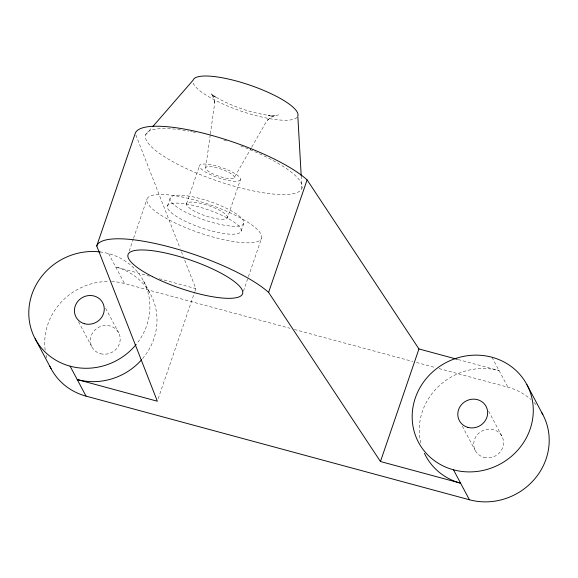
<?xml version="1.0" encoding="UTF-8"?>
<svg xmlns="http://www.w3.org/2000/svg" width="578" height="578" viewBox="0 0 578 578"><rect width="100%" height="100%" fill="white"/><g stroke="black" fill="none" stroke-linecap="round" stroke-linejoin="round"><path stroke-width="0.43" stroke-dasharray="2.89 2.17" d="M205.674 167.75L210.284 134.681M210.406 133.793L214.395 105.196L214.431 100.623L214.741 102.66L213.658 98.195L211.519 94.026L214.091 97.097L211.346 93.889L216.512 97.761L213.701 95.876C231.388 106.403 251.343 113.216 271.754 115.781L268.409 115.549L274.911 115.672M129.205 251.09L133.294 239.14M133.583 238.281L147.007 199.013M167.461 206.021L170.17 198.088M186.535 203.702L199.54 165.648M158.22 398.654L194.663 292.042M194.959 291.189L195.834 288.632L183.71 257.586M227.436 217.718A21.617 5.354 18.9 0 0 198.319 202.835A21.617 5.354 18.9 0 0 195.198 211.57A21.617 5.354 18.9 0 0 227.436 217.718L240.441 179.664A21.617 5.354 18.9 0 0 211.324 164.781A21.617 5.354 18.9 0 0 208.21 173.516A21.617 5.354 18.9 0 0 240.441 179.664M241.084 231.258A38.914 9.638 18.9 0 0 188.674 204.468A38.914 9.638 18.9 0 0 183.06 220.189A38.914 9.638 18.9 0 0 241.084 231.258L243.793 223.325A38.914 9.638 18.9 0 0 191.383 196.542A38.914 9.638 18.9 0 0 185.769 212.263A38.914 9.638 18.9 0 0 243.793 223.325M243.439 291.204L248.114 277.541M248.403 276.689L261.538 238.266A60.531 14.992 18.9 0 0 180.004 196.599A60.531 14.992 18.9 0 0 171.276 221.049A60.531 14.992 18.9 0 0 261.538 238.266M234.307 177.562A15.136 3.75 18.9 0 0 213.925 167.143A15.136 3.75 18.9 0 0 211.743 173.256A15.136 3.75 18.9 0 0 234.307 177.562L251.351 147.823M251.798 147.043L265.699 122.782L268.467 119.147L266.935 120.556L270.518 117.681L274.752 115.701M145.67 134.775L152.108 127.362M270.786 116.532L279.355 114.747M149.666 276.154L115.701 266.971A61.398 57.511 -28 0 1 142.152 359.14M159.253 278.74L195.834 288.632M458.144 359.538L499.081 370.606A61.398 57.511 -28 0 0 439.034 385.938A61.398 57.511 -28 0 0 420.878 443.319M111.612 281.522A61.398 57.511 -28 0 1 124.516 283.545L290.062 328.304M294.419 329.482L412.923 361.51M416.406 362.457L435.574 367.637M439.056 368.576L507.896 387.188A61.398 57.511 -28 0 1 530.821 399.42M491.972 357.24L507.896 387.188M488.605 411.153L502.015 436.368M462.299 426.145L475.289 450.58M143.561 281.06L150.67 294.433M108.592 253.598L124.516 283.545M105.644 308.298L118.635 332.733M78.5 321.722L91.909 346.945M135.881 135.064L180.105 248.352M181.42 251.712L183.385 256.74M301.203 175.842L301.904 188.334M46.767 357.97A61.398 57.511 -28 0 1 45.922 354.538M45.171 350.16A61.398 57.511 -28 0 1 108.996 281.45M534.029 402.49A61.398 57.511 -28 0 1 536.969 405.799M100.059 251.943A61.398 57.511 -28 0 1 136.74 343.715M240.802 145.952A82.582 20.447 18.9 0 1 292.02 193.912A82.582 20.447 18.9 0 1 166.869 158.235A82.582 20.447 18.9 0 1 188.847 131.141M190.682 131.488A82.582 20.447 18.9 0 1 192.293 131.798M193.11 131.965A82.582 20.447 18.9 0 1 195.588 132.478M223.845 140.042A82.582 20.447 18.9 0 1 227.27 141.155M297.056 117.327A55.343 13.706 18.9 0 1 242.24 111.511A55.343 13.706 18.9 0 1 193.038 82.43M100.529 353.714A15.136 14.175 -28 0 0 119.906 336.215A15.136 14.175 -28 0 0 95.384 329.59A15.136 14.175 -28 0 0 100.529 353.714M483.909 457.35A15.136 14.175 -28 0 0 503.279 439.851A15.136 14.175 -28 0 0 478.765 433.225A15.136 14.175 -28 0 0 483.909 457.35"/><path stroke-width="0.87" d="M141.559 359.812A61.398 57.511 -28 0 1 77.214 379.551L157.346 401.211L96.736 245.961L135.223 133.388A95.124 23.554 18.9 0 1 209.568 134.819A95.124 23.554 18.9 0 1 307.099 179.852L418.949 348.946L457.27 359.306M424.44 453.362A61.398 57.511 -28 0 0 460.594 483.186L380.461 461.526L268.611 292.425L307.099 179.852M380.461 461.526L418.949 348.946M152.693 126.69L193.11 80.183A55.343 13.706 18.9 0 1 250.079 85.226A55.343 13.706 18.9 0 1 297.822 116.077L301.203 175.842M49.881 366.3A61.398 57.511 -28 0 0 86.028 396.125L469.408 499.768A61.398 57.511 -28 0 0 535.242 478.295A61.398 57.511 -28 0 0 541.564 412.352M526.941 384.702L542.865 414.65M453.484 469.813A61.398 57.511 -28 0 0 532.078 398.827A61.398 57.511 -28 0 0 432.619 371.936A61.398 57.511 -28 0 0 453.484 469.813L469.408 499.768M70.104 366.177L86.028 396.125M35.135 338.715L51.059 368.663M136.184 344.409A61.398 57.511 -28 0 1 59.411 362.131A61.398 57.511 -28 0 1 32.404 293.01A61.398 57.511 -28 0 1 100.059 251.943M96.736 245.961A95.124 23.554 18.9 0 1 171.088 247.391A95.124 23.554 18.9 0 1 268.611 292.425M467.985 427.402A15.136 14.175 -28 0 0 487.355 409.903A15.136 14.175 -28 0 0 462.841 403.278A15.136 14.175 -28 0 0 467.985 427.402M84.605 323.759A15.136 14.175 -28 0 0 103.975 306.268A15.136 14.175 -28 0 0 79.461 299.635A15.136 14.175 -28 0 0 84.605 323.759M152.303 276.544A60.531 14.992 18.9 0 0 242.565 293.761A60.531 14.992 18.9 0 0 161.038 252.095A60.531 14.992 18.9 0 0 152.303 276.544"/></g></svg>
